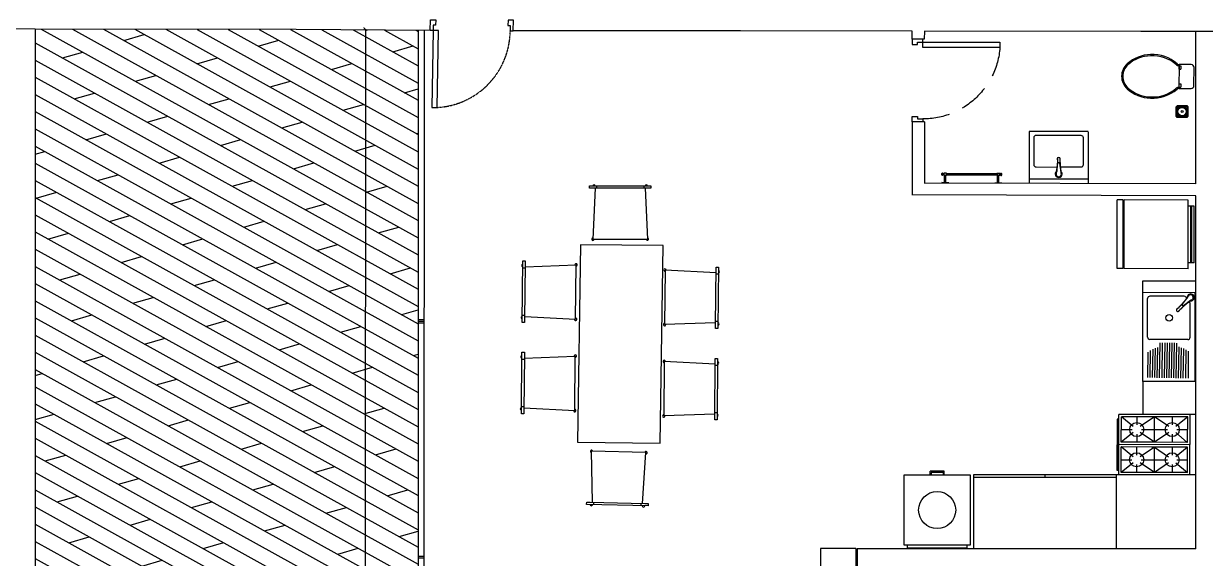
# Model space of a CAD drawing. Header units: millimetres. Extents: x 4804 to 8663, y 84 to 4858.
# Drawn here: x 5573 to 6570, y 1655 to 2107 of the extents above; entities that cross this region are included whole.
import ezdxf

# ---------------------------------------------------------------- set-up
doc = ezdxf.new("R2010")
doc.units = ezdxf.units.MM
doc.linetypes.add('HIDDEN', pattern=[0.375, 0.25, -0.125])
for name, color, linetype in [('A-DOOR-FULL', 3, 'Continuous'), ('A-FLOOR-LEVL', 3, 'Continuous'), ('A-FURN', 9, 'Continuous'), ('A-GLAZ-FULL', 4, 'Continuous'), ('A-WALL-FULL-EXTR', 1, 'Continuous'), ('A-WALL-FULL-INTR', 2, 'Continuous'), ('QUOTE', 5, 'Continuous')]:
    doc.layers.add(name, color=color, linetype=linetype)
doc.styles.get("Standard").update_dxf_attribs({"font": 'Arial.ttf'})
doc.dimstyles.new('ISO-25', dxfattribs={"dimtxt": 2.5, "dimasz": 2.5, "dimexe": 1.25, "dimexo": 0.625, "dimtad": 1, "dimtxsty": 'Standard', "dimcen": 2.5, "dimadec": 0, "dimazin": 0, "dimtfac": 1, "dimtmove": 0, "dimatfit": 3, "dimfxl": 1, "dimarcsym": 0})

# ---------------------------------------------------------------- blocks, each defined once
blk = doc.blocks.new('DOOR-65')
for points in [[(-0.07, 0.74), (-0.07, 0.09), (-0.025, 0.09), (-0.025, 0.74), (-0.07, 0.74)], [(-0.675, 0.09), (-0.7, 0.09), (-0.7, 0), (-0.655, 0), (-0.655, 0.045), (-0.675, 0.045), (-0.675, 0.09)], [(-0.025, 0.09), (0, 0.09), (0, 0), (-0.045, 0), (-0.045, 0.045), (-0.025, 0.045), (-0.025, 0.09)]]:
    blk.add_lwpolyline(points)
at = {"linetype": 'HIDDEN'}
blk.add_arc((-0.0221, 0.0889), 0.6529, 94.20758, 179.89952, dxfattribs=at)
blk = doc.blocks.new('_ArchTick')
at = {"color": 0, "linetype": 'ByBlock', "const_width": 0.15}
blk.add_lwpolyline([(-0.5, -0.5), (0.5, 0.5)], dxfattribs=at)
blk = doc.blocks.new('*D19')
at = {"layer": 'Defpoints', "color": 0, "transparency": 16777216}
for p in [(5861.51, 2102.5), (5861.3, 1150.92), (5861.3, 1150.92)]:
    blk.add_point(p, dxfattribs=at)
at = {"layer": 'QUOTE', "color": 0, "lineweight": -2, "transparency": 16777216}
for p, q in [((5860.88, 2102.5), (5860.26, 2102.5)), ((5861.51, 2102.5), (5861.3, 1150.92)), ((5860.67, 1150.92), (5860.05, 1150.92))]:
    blk.add_line(p, q, dxfattribs=at)
at = {"layer": 'QUOTE', "color": 0, "lineweight": -2, "transparency": 16777216, "xscale": 3, "yscale": 3, "zscale": 3}
for p, rotation in [((5861.51, 2102.5), 89.98749708461058), ((5861.3, 1150.92), 269.9874970846106)]:
    blk.add_blockref('_ArchTick', p, dxfattribs=dict(at, rotation=rotation))
at = {"layer": 'QUOTE', "color": 0, "transparency": 16777216, "insert": (5855.67, 1626.71), "char_height": 10, "attachment_point": 5, "rotation": 89.9875}
blk.add_mtext('952', dxfattribs=at)

msp = doc.modelspace()

# ---------------------------------------------------------------- hatches: boundary and pattern name
at = {"layer": 'A-FURN', "ltscale": 0.1}
h = msp.add_hatch(dxfattribs=at)
h.set_pattern_fill('DOLMIT', color=251, scale=2, angle=-29)
h.set_pattern_definition([(331, (4472.456, 3098.333), (6.15708, 11.10767), []), (16, (4472.456, 3098.333), (-9.90117, 34.5295), [17.9605, -35.921])])
h.paths.add_polyline_path([(5906.037, 2101.453), (5803.066, 2102.06), (5582.84, 2102.496), (5582.916, 1022.635), (5587.057, 1025.712), (5586.058, 1037.308), (5593.537, 1048.179), (5602.306, 1044.772), (5603.136, 1037.53), (5607.663, 1036.958), (5611.405, 1040.212), (5613.499, 1044.865), (5619.138, 1043.677), (5631.202, 1037.474), (5632.144, 1041.796), (5629.135, 1046.855), (5622.505, 1051.498), (5624.72, 1058.99), (5631.092, 1066.115), (5641.5, 1070.035), (5647.429, 1066.748), (5649.652, 1065.516), (5648.71, 1061.194), (5653.156, 1058.729), (5656.898, 1061.983), (5656.934, 1067.292), (5660.507, 1075.485), (5658.774, 1079.351), (5665.976, 1079.235), (5672.441, 1075.167), (5671.579, 1072.738), (5669.445, 1067.139), (5675.499, 1062.33), (5679.736, 1063.857), (5681.665, 1069.085), (5681.991, 1072.295), (5687.96, 1069.955), (5691.791, 1066.379), (5696.938, 1062.556), (5699.158, 1065.686), (5696.56, 1071.486), (5697.252, 1078.853), (5708.984, 1074.215), (5706.851, 1068.203), (5708.708, 1062.814), (5716.24, 1061.546), (5717.968, 1062.041), (5718.004, 1067.35), (5720.388, 1069.903), (5727.014, 1069.622), (5731.791, 1066.005), (5729.942, 1062.67), (5729.946, 1058.308), (5737.277, 1052.307), (5741.76, 1055.15), (5738.586, 1060.785), (5742.859, 1067.62), (5750.846, 1063.677), (5751.717, 1057.382), (5749.622, 1052.73), (5750.493, 1046.434), (5756.667, 1044.465), (5759.257, 1047.389), (5764.646, 1049.246), (5770.076, 1052.049), (5775.183, 1047.281), (5782.514, 1041.28), (5782.929, 1037.659), (5778.281, 1035.391), (5772.231, 1035.838), (5767.623, 1034.517), (5762.279, 1029.244), (5758.251, 1023.726), (5764.055, 1021.962), (5769.859, 1020.198), (5775.538, 1019.956), (5780.267, 1024.117), (5782.937, 1028.934), (5788.616, 1028.693), (5789.692, 1022.768), (5788.669, 1016.553), (5784.061, 1015.232), (5786.905, 1010.749), (5791.928, 1008.449), (5796.906, 1009.565), (5801.72, 1011.257), (5805.385, 1008.256), (5803.125, 1004.18), (5800.125, 1000.515), (5794.039, 995.653), (5795.155, 990.675), (5803.303, 990.518), (5808.112, 996.572), (5814.081, 994.232), (5811.866, 986.74), (5808.991, 981.552), (5803.271, 980.847), (5801.012, 976.771), (5804.512, 974.347), (5809.33, 971.676), (5813.075, 970.569), (5813.7, 962.956), (5805.842, 961.015), (5800.038, 962.779), (5797.734, 962.118), (5798.729, 954.3), (5806.591, 951.88), (5811.288, 946.37), (5812.033, 941.597), (5806.604, 938.794), (5807.224, 935.543), (5808.876, 929.784), (5812.01, 923.202), (5806.911, 919.247), (5806.028, 917.886), (5808.775, 914.86), (5809.115, 911.06), (5810.972, 905.671), (5810.655, 900.803), (5817.715, 888.069), (5814.759, 880.988), (5797.253, 883.633), (5792.124, 883.212), (5792.427, 879.433), (5797.515, 872.401), (5798.366, 872.172), (5793.23, 869.852), (5789.967, 866.267), (5785.972, 868.364), (5786.96, 864.918), (6275.499, 864.952), (6275.479, 1140.946), (5915.827, 1140.92), (5905.827, 1140.919), (5905.826, 1150.919)])

# ---------------------------------------------------------------- linework, layer by layer
at = {"layer": 'A-DOOR-FULL'}
for points in [[(5918.737, 2101.344), (5916.238, 2101.392), (5916.411, 2110.391), (5920.911, 2110.304), (5920.824, 2105.805), (5918.824, 2105.843), (5918.737, 2101.344)], [(5983.729, 2101.112), (5986.228, 2101.063), (5986.402, 2110.062), (5981.903, 2110.149), (5981.816, 2105.649), (5983.815, 2105.611), (5983.729, 2101.112)], [(5921.982, 2036.269), (5923.236, 2101.257), (5918.737, 2101.344), (5917.483, 2036.356), (5921.982, 2036.269)]]:
    msp.add_lwpolyline(points, dxfattribs=at)
at = {"layer": 'A-DOOR-FULL', "linetype": 'HIDDEN'}
msp.add_arc((5918.457, 2101.446), 65.272, 273.095228, 359.706284, dxfattribs=at)
at = {"layer": 'A-FLOOR-LEVL', "ltscale": 0.1}
msp.add_lwpolyline([(5582.84, 2102.496), (5582.916, 1022.635)], dxfattribs=at)
at = {"layer": 'A-FURN'}
for p, q in [((6548.188, 2072.502), (6548.102, 2052.37)), ((6548.184, 2071.502), (6548.171, 2068.502)), ((6548.171, 2068.502), (6549.671, 2068.495)), ((6548.184, 2071.502), (6549.684, 2071.495)), ((6558.524, 2072.457), (6548.188, 2072.502)), ((6549.684, 2071.495), (6549.671, 2068.495)), ((6548.119, 2056.37), (6549.619, 2056.364)), ((6549.619, 2056.364), (6549.606, 2053.364)), ((6548.102, 2052.37), (6558.437, 2052.326)), ((6548.106, 2053.37), (6549.606, 2053.364)), ((6545.746, 2028.83), (6545.78, 2036.83)), ((6545.78, 2036.83), (6546.784, 2037.826)), ((6546.247, 2029.035), (6546.279, 2036.621)), ((6546.279, 2036.621), (6546.989, 2037.325)), ((6546.784, 2037.826), (6554.784, 2037.792)), ((6546.989, 2037.325), (6554.575, 2037.293)), ((6547.248, 2029.445), (6547.277, 2036.203)), ((6547.277, 2036.203), (6547.399, 2036.323)), ((6547.399, 2036.323), (6554.157, 2036.295)), ((6554.157, 2036.295), (6554.277, 2036.173)), ((6554.277, 2036.173), (6554.248, 2029.415)), ((6554.575, 2037.293), (6555.279, 2036.583)), ((6554.784, 2037.792), (6555.78, 2036.788)), ((6555.279, 2036.583), (6555.247, 2028.997)), ((6555.78, 2036.788), (6555.746, 2028.788)), ((6546.741, 2027.826), (6545.746, 2028.83)), ((6546.951, 2028.325), (6546.247, 2029.035)), ((6554.741, 2027.792), (6546.741, 2027.826)), ((6554.536, 2028.293), (6546.951, 2028.325)), ((6547.369, 2029.324), (6547.248, 2029.445)), ((6554.127, 2029.295), (6547.369, 2029.324)), ((6554.248, 2029.415), (6554.127, 2029.295)), ((6555.247, 2028.997), (6554.536, 2028.293)), ((6555.746, 2028.788), (6554.741, 2027.792)), ((6471.589, 2015.823), (6421.591, 2015.963)), ((6421.661, 2015.963), (6421.661, 1971.926)), ((6471.698, 1971.926), (6471.698, 2015.803)), ((6425.56, 2010.691), (6425.56, 1987.903)), ((6465.52, 2012.597), (6427.533, 2012.704)), ((6467.493, 1988.144), (6467.493, 2010.556)), ((6427.564, 1986.014), (6445.258, 1985.964)), ((6448.014, 1986.025), (6465.564, 1985.976)), ((6347.918, 1980.426), (6347.917, 1979.243)), ((6347.917, 1979.243), (6348.086, 1979.243)), ((6348.087, 1980.426), (6347.918, 1980.426)), ((6348.086, 1979.243), (6348.087, 1980.426)), ((6348.762, 1979.242), (6348.763, 1980.425)), ((6348.762, 1979.242), (6348.931, 1979.242)), ((6348.932, 1980.425), (6348.763, 1980.425)), ((6348.931, 1979.242), (6348.932, 1980.425)), ((6349.438, 1979.241), (6349.439, 1980.424)), ((6349.438, 1979.241), (6349.86, 1979.24)), ((6349.862, 1980.423), (6349.439, 1980.424)), ((6349.86, 1979.24), (6349.862, 1980.423)), ((6349.86, 1979.24), (6349.86, 1978.991)), ((6349.86, 1978.991), (6351.887, 1978.989)), ((6351.89, 1980.67), (6349.862, 1980.673)), ((6349.862, 1980.673), (6349.862, 1980.423)), ((6350.274, 1972.73), (6350.282, 1978.991)), ((6351.457, 1972.729), (6351.465, 1978.989)), ((6351.887, 1978.989), (6351.888, 1979.238)), ((6351.889, 1980.421), (6351.888, 1979.238)), ((6351.888, 1979.238), (6352.057, 1979.238)), ((6351.889, 1980.421), (6351.89, 1980.67)), ((6352.058, 1980.42), (6351.889, 1980.421)), ((6352.057, 1979.322), (6352.058, 1980.336)), ((6352.057, 1979.238), (6352.057, 1979.322)), ((6352.057, 1979.322), (6394.47, 1979.266)), ((6352.058, 1980.336), (6352.058, 1980.42)), ((6394.471, 1980.28), (6352.058, 1980.336)), ((6394.47, 1979.266), (6394.469, 1979.181)), ((6394.469, 1979.181), (6394.638, 1979.181)), ((6394.47, 1979.266), (6394.471, 1980.28)), ((6394.64, 1980.364), (6394.471, 1980.364)), ((6394.471, 1980.364), (6394.471, 1980.28)), ((6394.64, 1980.364), (6394.638, 1979.181)), ((6394.638, 1979.181), (6394.638, 1978.932)), ((6394.638, 1978.932), (6396.666, 1978.929)), ((6396.668, 1980.61), (6394.64, 1980.613)), ((6394.64, 1980.613), (6394.64, 1980.364)), ((6395.052, 1972.671), (6395.06, 1978.931)), ((6396.235, 1972.669), (6396.243, 1978.93)), ((6396.666, 1979.178), (6396.668, 1980.361)), ((6396.666, 1978.929), (6396.666, 1979.178)), ((6396.666, 1979.178), (6397.089, 1979.178)), ((6396.668, 1980.361), (6396.668, 1980.61)), ((6397.09, 1980.361), (6396.668, 1980.361)), ((6397.089, 1979.178), (6397.09, 1980.361)), ((6397.595, 1979.177), (6397.597, 1980.36)), ((6397.595, 1979.177), (6397.764, 1979.177)), ((6397.766, 1980.36), (6397.597, 1980.36)), ((6397.764, 1979.177), (6397.766, 1980.36)), ((6398.44, 1979.176), (6398.442, 1980.359)), ((6398.44, 1979.176), (6398.609, 1979.176)), ((6398.611, 1980.359), (6398.442, 1980.359)), ((6398.609, 1979.176), (6398.611, 1980.359)), ((6471.694, 1975.643), (6421.657, 1975.783)), ((6050.532, 1969.953), (6102.532, 1970.01)), ((6050.534, 1967.953), (6050.532, 1969.953)), ((6053.534, 1967.956), (6050.534, 1967.953)), ((6099.534, 1968.007), (6053.534, 1967.956)), ((6055.534, 1967.958), (6053.582, 1924.956)), ((6056.532, 1969.959), (6056.534, 1967.959)), ((6096.532, 1970.004), (6096.534, 1968.004)), ((6097.534, 1968.005), (6099.582, 1925.007)), ((6102.534, 1968.01), (6099.534, 1968.007)), ((6353.822, 1972.725), (6347.908, 1972.733)), ((6392.687, 1972.674), (6398.601, 1972.666)), ((6053.582, 1924.956), (6099.582, 1925.007)), ((5993.907, 1854.719), (5994.367, 1906.717)), ((5994.367, 1906.717), (5996.367, 1906.699)), ((5996.367, 1906.699), (5996.341, 1903.7)), ((5994.314, 1900.717), (5996.314, 1900.7)), ((5996.341, 1903.7), (5995.933, 1857.701)), ((5996.323, 1901.7), (6039.339, 1903.319)), ((6038.932, 1857.321), (6039.339, 1903.319)), ((6114.467, 1898.812), (6114.059, 1852.814)), ((6157.447, 1896.432), (6114.467, 1898.812)), ((6157.058, 1852.433), (6157.491, 1901.431)), ((6159.438, 1895.414), (6157.438, 1895.432)), ((6157.491, 1901.431), (6159.491, 1901.414)), ((6159.491, 1901.414), (6159.031, 1849.416)), ((6517.524, 1879.791), (6517.524, 1889.788)), ((6561.412, 1879.678), (6517.524, 1879.802)), ((6552.672, 1876.722), (6523.64, 1876.804)), ((6554.78, 1875.376), (6554.066, 1876.106)), ((6554.78, 1875.376), (6554.961, 1875.135)), ((6561.412, 1879.669), (6561.412, 1804.669)), ((6521.604, 1842.304), (6521.604, 1874.832)), ((6548.395, 1867.833), (6547.348, 1866.802)), ((6549.935, 1866.267), (6548.889, 1865.237)), ((6557.01, 1872.404), (6557.129, 1872.245)), ((6557.598, 1842.183), (6557.598, 1870.687)), ((5993.96, 1860.719), (5995.96, 1860.701)), ((5995.933, 1857.701), (5995.907, 1854.702)), ((5995.951, 1859.701), (6038.932, 1857.321)), ((6159.084, 1855.416), (6157.084, 1855.433)), ((5995.907, 1854.702), (5993.907, 1854.719)), ((6157.075, 1854.433), (6114.059, 1852.814)), ((6555.566, 1840.235), (6523.567, 1840.325)), ((6531.843, 1807.94), (6532.376, 1837.507)), ((6533.843, 1807.904), (6534.376, 1837.471)), ((6535.843, 1807.868), (6536.376, 1837.435)), ((6537.842, 1807.832), (6538.375, 1837.399)), ((6539.842, 1807.796), (6540.375, 1837.363)), ((6541.842, 1807.76), (6542.375, 1837.327)), ((6543.841, 1807.723), (6544.374, 1837.291)), ((6545.841, 1807.687), (6546.374, 1837.255)), ((5993.224, 1777.564), (5993.684, 1829.562)), ((5993.684, 1829.562), (5995.684, 1829.544)), ((5995.658, 1826.544), (5995.25, 1780.546)), ((5995.64, 1824.544), (6038.656, 1826.163)), ((5995.684, 1829.544), (5995.658, 1826.544)), ((6038.249, 1780.165), (6038.656, 1826.163)), ((6521.845, 1808.12), (6522.231, 1829.521)), ((6523.844, 1808.084), (6524.255, 1830.832)), ((6525.844, 1808.048), (6526.275, 1831.93)), ((6527.844, 1808.012), (6528.292, 1832.841)), ((6529.843, 1807.976), (6530.305, 1833.583)), ((6547.841, 1807.651), (6548.315, 1833.942)), ((6549.84, 1807.615), (6550.303, 1833.3)), ((6551.84, 1807.579), (6552.289, 1832.504)), ((6553.84, 1807.543), (6554.272, 1831.54)), ((6556.252, 1807.503), (6556.252, 1830.392)), ((5993.631, 1823.562), (5995.631, 1823.544)), ((6113.784, 1821.657), (6113.376, 1775.658)), ((6156.764, 1819.276), (6113.784, 1821.657)), ((6156.375, 1775.278), (6156.782, 1821.276)), ((6158.755, 1818.258), (6156.755, 1818.276)), ((6156.782, 1821.276), (6156.808, 1824.276)), ((6156.808, 1824.276), (6158.808, 1824.258)), ((6158.808, 1824.258), (6158.348, 1772.26)), ((6561.412, 1804.687), (6517.523, 1804.81)), ((5995.224, 1777.546), (5993.224, 1777.564)), ((5993.277, 1783.563), (5995.277, 1783.546)), ((5995.25, 1780.546), (5995.224, 1777.546)), ((5995.268, 1782.546), (6038.249, 1780.165)), ((6156.392, 1777.278), (6113.376, 1775.658)), ((6158.401, 1778.26), (6156.401, 1778.278)), ((6156.348, 1772.278), (6156.375, 1775.278)), ((6158.348, 1772.26), (6156.348, 1772.278)), ((6098.336, 1744.636), (6052.35, 1745.772)), ((6053.287, 1702.736), (6052.35, 1745.772)), ((6095.274, 1701.698), (6098.336, 1744.636)), ((6316.327, 1666.37), (6316.327, 1725.97)), ((6316.327, 1725.97), (6371.827, 1725.97)), ((6350.077, 1728.97), (6338.077, 1728.97)), ((6338.077, 1725.97), (6338.077, 1728.97)), ((6349.077, 1727.97), (6339.077, 1727.97)), ((6339.077, 1727.97), (6339.077, 1725.97)), ((6349.077, 1727.97), (6349.077, 1725.97)), ((6350.077, 1725.97), (6350.077, 1728.97)), ((6371.827, 1725.97), (6371.827, 1666.37)), ((6495.115, 1725.97), (6374.827, 1725.97)), ((6374.827, 1725.97), (6374.827, 1663.669)), ((6495.115, 1725.97), (6495.115, 1663.669)), ((6048.239, 1700.86), (6048.288, 1702.86)), ((6100.223, 1699.575), (6048.239, 1700.86)), ((6048.288, 1702.86), (6051.287, 1702.786)), ((6051.287, 1702.786), (6097.273, 1701.649)), ((6054.237, 1700.712), (6054.286, 1702.711)), ((6094.225, 1699.724), (6094.274, 1701.723)), ((6097.273, 1701.649), (6100.272, 1701.575)), ((6100.272, 1701.575), (6100.223, 1699.575)), ((6371.827, 1666.37), (6316.327, 1666.37)), ((6318.827, 1666.37), (6318.827, 1663.87)), ((6369.327, 1663.87), (6369.327, 1666.37)), ((6275.527, 1663.676), (6245.527, 1663.676)), ((6245.527, 1663.676), (6245.527, 1526.304)), ((6275.527, 1663.676), (6275.397, 1536.245)), ((6369.327, 1663.87), (6318.827, 1663.87))]:
    msp.add_line(p, q, dxfattribs=at)
at = {"layer": 'A-FURN', "ltscale": 0.1}
for p, q in [((6560.816, 2054.684), (6560.882, 2070.079)), ((6102.532, 1970.01), (6102.534, 1968.01)), ((6347.908, 1972.733), (6347.908, 1972.226)), ((6353.822, 1972.725), (6353.822, 1972.219)), ((6392.687, 1972.674), (6392.686, 1972.167)), ((6398.601, 1972.666), (6398.6, 1972.161)), ((6561.035, 1904.918), (6561.035, 1952.918)), ((6517.524, 1889.799), (6562.4, 1889.673)), ((6157.031, 1849.434), (6157.058, 1852.433)), ((6159.031, 1849.416), (6157.031, 1849.434)), ((6517.525, 1804.791), (6517.525, 1776.925)), ((6562.398, 1725.809), (6562.52, 1776.809)), ((6434.967, 1725.97), (6434.955, 1724.039)), ((6374.806, 1724.039), (6495.11, 1724.039))]:
    msp.add_line(p, q, dxfattribs=at)
at = {"layer": 'A-FURN', "ltscale": 0.001}
for p, q in [((6495.94, 1900.205), (6495.941, 1958.205)), ((6500.952, 1958.205), (6495.952, 1958.219)), ((6500.94, 1900.19), (6500.941, 1958.19)), ((6501.971, 1957.306), (6500.971, 1957.285)), ((6501.942, 1900.187), (6501.942, 1958.201)), ((6555.943, 1958.049), (6501.954, 1958.201)), ((6555.931, 1900.022), (6555.931, 1958.022)), ((6561.044, 1952.91), (6555.942, 1952.924)), ((6558.035, 1904.928), (6558.035, 1952.918)), ((6559.035, 1904.925), (6559.035, 1952.914)), ((6042.922, 1920.206), (6040.414, 1753.366)), ((6112.919, 1919.586), (6042.922, 1920.206)), ((6110.411, 1752.746), (6112.919, 1919.586)), ((6500.952, 1900.191), (6495.952, 1900.205)), ((6501.971, 1901.082), (6500.971, 1901.102)), ((6555.942, 1900.049), (6501.942, 1900.201)), ((6561.035, 1904.92), (6555.932, 1904.935)), ((6517.523, 1804.791), (6517.523, 1879.791)), ((6497.398, 1725.965), (6497.52, 1776.964)), ((6497.398, 1725.965), (6497.52, 1776.964)), ((6562.52, 1776.809), (6497.52, 1776.991)), ((6557.398, 1725.821), (6557.52, 1776.821)), ((6499.464, 1753.46), (6499.516, 1774.96)), ((6509.496, 1766.736), (6499.516, 1774.96)), ((6527.515, 1774.893), (6499.516, 1774.96)), ((6512.515, 1774.928), (6512.499, 1768.116)), ((6527.515, 1774.893), (6515.496, 1766.721)), ((6527.464, 1753.393), (6527.515, 1774.893)), ((6555.515, 1774.826), (6527.515, 1774.893)), ((6539.496, 1766.664), (6527.515, 1774.893)), ((6542.515, 1774.857), (6542.499, 1768.044)), ((6555.515, 1774.826), (6545.496, 1766.65)), ((6555.464, 1753.326), (6555.515, 1774.826)), ((6509.483, 1761.636), (6499.464, 1753.46)), ((6499.49, 1764.21), (6508.552, 1764.188)), ((6512.48, 1760.241), (6512.464, 1753.429)), ((6527.464, 1753.393), (6515.484, 1761.621)), ((6516.427, 1764.169), (6527.49, 1764.143)), ((6539.483, 1761.564), (6527.464, 1753.393)), ((6527.49, 1764.143), (6538.552, 1764.116)), ((6542.48, 1760.169), (6542.464, 1753.357)), ((6555.111, 1753.326), (6545.484, 1761.549)), ((6546.427, 1764.097), (6555.49, 1764.076)), ((6040.414, 1753.366), (6110.411, 1752.746)), ((6557.459, 1751.321), (6497.459, 1751.464)), ((6499.403, 1727.96), (6499.455, 1749.46)), ((6509.435, 1741.236), (6499.455, 1749.46)), ((6525.454, 1749.397), (6499.455, 1749.46)), ((6527.464, 1753.393), (6499.464, 1753.46)), ((6512.454, 1749.429), (6512.438, 1742.616)), ((6527.454, 1749.393), (6515.435, 1741.222)), ((6555.454, 1749.326), (6525.101, 1749.398)), ((6527.403, 1727.893), (6527.454, 1749.393)), ((6527.454, 1749.393), (6539.435, 1741.164)), ((6555.464, 1753.326), (6527.464, 1753.393)), ((6542.454, 1749.357), (6542.438, 1742.544)), ((6555.454, 1749.326), (6545.435, 1741.15)), ((6555.403, 1727.826), (6555.454, 1749.326)), ((6509.422, 1736.136), (6499.403, 1727.96)), ((6499.429, 1738.71), (6508.491, 1738.688)), ((6527.403, 1727.893), (6515.423, 1736.121)), ((6516.366, 1738.669), (6527.429, 1738.643)), ((6539.422, 1736.064), (6527.403, 1727.893)), ((6527.429, 1738.643), (6538.491, 1738.616)), ((6545.423, 1736.049), (6555.403, 1727.826)), ((6546.366, 1738.597), (6555.429, 1738.576)), ((6562.398, 1725.809), (6495.115, 1725.97)), ((6527.403, 1727.893), (6499.403, 1727.96)), ((6512.419, 1734.741), (6512.403, 1727.929)), ((6555.403, 1727.826), (6527.403, 1727.893)), ((6542.419, 1734.669), (6542.403, 1727.857))]:
    msp.add_line(p, q, dxfattribs=at)
at = {"layer": 'A-FURN', "ltscale": 4}
for p, q in [((6550.946, 1869.73), (6555.622, 1875.862)), ((6554.837, 1875.011), (6554.885, 1875.06)), ((6554.885, 1875.06), (6554.933, 1875.108)), ((6554.933, 1875.108), (6554.982, 1875.156)), ((6554.982, 1875.156), (6555.031, 1875.203)), ((6555.031, 1875.203), (6555.08, 1875.251)), ((6555.08, 1875.251), (6555.129, 1875.299)), ((6555.129, 1875.299), (6555.177, 1875.346)), ((6555.177, 1875.346), (6555.226, 1875.395)), ((6555.226, 1875.395), (6555.274, 1875.443)), ((6555.274, 1875.443), (6555.321, 1875.492)), ((6555.321, 1875.492), (6555.368, 1875.542)), ((6555.368, 1875.542), (6555.413, 1875.593)), ((6555.413, 1875.593), (6555.458, 1875.644)), ((6555.458, 1875.644), (6555.501, 1875.697)), ((6555.501, 1875.697), (6555.543, 1875.75)), ((6555.543, 1875.75), (6555.584, 1875.805)), ((6555.584, 1875.805), (6555.622, 1875.862)), ((6555.622, 1875.862), (6555.659, 1875.92)), ((6555.659, 1875.92), (6555.674, 1875.944)), ((6555.674, 1875.944), (6555.689, 1875.97)), ((6555.689, 1875.97), (6555.702, 1875.995)), ((6555.702, 1875.995), (6555.716, 1876.021)), ((6555.716, 1876.021), (6555.729, 1876.048)), ((6555.729, 1876.048), (6555.742, 1876.075)), ((6555.742, 1876.075), (6555.754, 1876.102)), ((6555.754, 1876.102), (6555.766, 1876.129)), ((6555.766, 1876.129), (6555.778, 1876.156)), ((6555.778, 1876.156), (6555.79, 1876.183)), ((6555.79, 1876.183), (6555.802, 1876.211)), ((6555.802, 1876.211), (6555.813, 1876.239)), ((6555.813, 1876.239), (6555.825, 1876.266)), ((6555.825, 1876.266), (6555.836, 1876.294)), ((6555.836, 1876.294), (6555.848, 1876.321)), ((6555.848, 1876.321), (6555.859, 1876.348)), ((6555.859, 1876.348), (6555.87, 1876.376)), ((6555.87, 1876.376), (6555.882, 1876.403)), ((6555.882, 1876.403), (6555.894, 1876.429)), ((6555.894, 1876.429), (6555.906, 1876.456)), ((6546.821, 1866.057), (6546.838, 1866.084)), ((6546.838, 1866.084), (6546.854, 1866.112)), ((6546.854, 1866.112), (6546.871, 1866.139)), ((6546.871, 1866.139), (6546.888, 1866.167)), ((6546.888, 1866.167), (6546.904, 1866.195)), ((6546.904, 1866.195), (6546.921, 1866.223)), ((6546.921, 1866.223), (6546.937, 1866.251)), ((6546.937, 1866.251), (6546.954, 1866.279)), ((6546.954, 1866.279), (6546.97, 1866.307)), ((6546.97, 1866.307), (6546.987, 1866.335)), ((6546.987, 1866.335), (6547.004, 1866.363)), ((6547.004, 1866.363), (6547.021, 1866.391)), ((6547.021, 1866.391), (6547.038, 1866.418)), ((6547.038, 1866.418), (6547.056, 1866.445)), ((6547.056, 1866.445), (6547.074, 1866.472)), ((6547.074, 1866.472), (6547.092, 1866.499)), ((6547.092, 1866.499), (6547.11, 1866.526)), ((6547.11, 1866.526), (6547.129, 1866.551)), ((6547.129, 1866.551), (6547.149, 1866.577)), ((6547.149, 1866.577), (6547.168, 1866.602)), ((6547.168, 1866.602), (6547.202, 1866.642)), ((6547.202, 1866.642), (6547.237, 1866.683)), ((6547.237, 1866.683), (6547.273, 1866.722)), ((6547.273, 1866.722), (6547.31, 1866.762)), ((6547.31, 1866.762), (6547.348, 1866.802)), ((6548.395, 1867.833), (6548.433, 1867.872)), ((6548.433, 1867.872), (6548.473, 1867.911)), ((6548.473, 1867.911), (6548.513, 1867.95)), ((6548.513, 1867.95), (6548.553, 1867.989)), ((6548.553, 1867.989), (6548.594, 1868.027)), ((6548.594, 1868.027), (6548.634, 1868.065)), ((6548.634, 1868.065), (6548.675, 1868.103)), ((6548.675, 1868.103), (6548.716, 1868.141)), ((6548.687, 1865.06), (6548.728, 1865.093)), ((6548.716, 1868.141), (6548.757, 1868.178)), ((6548.728, 1865.093), (6548.768, 1865.128)), ((6548.757, 1868.178), (6548.798, 1868.216)), ((6548.768, 1865.128), (6548.809, 1865.163)), ((6548.798, 1868.216), (6548.838, 1868.253)), ((6548.809, 1865.163), (6548.849, 1865.2)), ((6548.838, 1868.253), (6548.878, 1868.291)), ((6548.849, 1865.2), (6548.889, 1865.237)), ((6548.878, 1868.291), (6548.917, 1868.328)), ((6548.917, 1868.328), (6548.955, 1868.365)), ((6548.955, 1868.365), (6548.993, 1868.402)), ((6548.993, 1868.402), (6549.064, 1868.472)), ((6549.064, 1868.472), (6549.134, 1868.543)), ((6549.134, 1868.543), (6549.205, 1868.614)), ((6549.205, 1868.614), (6549.275, 1868.684)), ((6549.275, 1868.684), (6549.346, 1868.755)), ((6549.346, 1868.755), (6549.416, 1868.826)), ((6549.416, 1868.826), (6549.486, 1868.897)), ((6549.486, 1868.897), (6549.557, 1868.968)), ((6549.557, 1868.968), (6549.627, 1869.039)), ((6549.627, 1869.039), (6549.697, 1869.11)), ((6549.697, 1869.11), (6549.767, 1869.182)), ((6549.767, 1869.182), (6549.837, 1869.253)), ((6549.837, 1869.253), (6549.906, 1869.325)), ((6549.906, 1869.325), (6549.976, 1869.396)), ((6549.935, 1866.267), (6549.975, 1866.305)), ((6549.975, 1866.305), (6550.014, 1866.344)), ((6549.976, 1869.396), (6550.046, 1869.468)), ((6550.014, 1866.344), (6550.054, 1866.383)), ((6550.046, 1869.468), (6550.115, 1869.54)), ((6550.054, 1866.383), (6550.093, 1866.423)), ((6550.093, 1866.423), (6550.132, 1866.463)), ((6550.115, 1869.54), (6550.185, 1869.611)), ((6550.132, 1866.463), (6550.171, 1866.503)), ((6550.171, 1866.503), (6550.209, 1866.543)), ((6550.185, 1869.611), (6550.254, 1869.683)), ((6550.209, 1866.543), (6550.248, 1866.583)), ((6550.248, 1866.583), (6550.286, 1866.623)), ((6550.254, 1869.683), (6550.323, 1869.755)), ((6550.286, 1866.623), (6550.324, 1866.663)), ((6550.323, 1869.755), (6550.392, 1869.827)), ((6550.324, 1866.663), (6550.362, 1866.702)), ((6550.362, 1866.702), (6550.401, 1866.741)), ((6550.392, 1869.827), (6550.587, 1870.033)), ((6550.401, 1866.741), (6550.438, 1866.78)), ((6550.438, 1866.78), (6550.476, 1866.818)), ((6550.476, 1866.818), (6550.514, 1866.855)), ((6550.514, 1866.855), (6550.579, 1866.918)), ((6550.579, 1866.918), (6550.644, 1866.981)), ((6550.587, 1870.033), (6550.781, 1870.239)), ((6550.644, 1866.981), (6550.71, 1867.044)), ((6550.71, 1867.044), (6550.775, 1867.106)), ((6550.775, 1867.106), (6550.84, 1867.169)), ((6550.781, 1870.239), (6550.974, 1870.447)), ((6550.84, 1867.169), (6550.906, 1867.232)), ((6550.906, 1867.232), (6550.971, 1867.294)), ((6550.971, 1867.294), (6551.037, 1867.357)), ((6550.974, 1870.447), (6551.165, 1870.657)), ((6551.037, 1867.357), (6551.103, 1867.419)), ((6551.103, 1867.419), (6551.168, 1867.482)), ((6551.165, 1870.657), (6551.355, 1870.867)), ((6551.168, 1867.482), (6551.234, 1867.544)), ((6551.234, 1867.544), (6551.3, 1867.606)), ((6551.3, 1867.606), (6551.366, 1867.669)), ((6551.355, 1870.867), (6551.544, 1871.079)), ((6551.366, 1867.669), (6551.432, 1867.731)), ((6551.432, 1867.731), (6551.498, 1867.793)), ((6551.498, 1867.793), (6551.564, 1867.855)), ((6551.544, 1871.079), (6551.731, 1871.292)), ((6551.564, 1867.855), (6551.63, 1867.917)), ((6551.63, 1867.917), (6551.696, 1867.979)), ((6551.696, 1867.979), (6551.762, 1868.041)), ((6551.731, 1871.292), (6551.918, 1871.505)), ((6551.762, 1868.041), (6551.828, 1868.103)), ((6551.828, 1868.103), (6552.031, 1868.292)), ((6557.973, 1873.278), (6551.873, 1868.787)), ((6551.918, 1871.505), (6552.103, 1871.72)), ((6552.031, 1868.292), (6552.235, 1868.479)), ((6552.103, 1871.72), (6552.288, 1871.935)), ((6552.235, 1868.479), (6552.441, 1868.664)), ((6552.288, 1871.935), (6552.472, 1872.151)), ((6552.441, 1868.664), (6552.648, 1868.847)), ((6552.472, 1872.151), (6552.655, 1872.368)), ((6552.648, 1868.847), (6552.856, 1869.029)), ((6552.655, 1872.368), (6552.837, 1872.586)), ((6552.837, 1872.586), (6553.019, 1872.804)), ((6552.856, 1869.029), (6553.065, 1869.21)), ((6553.019, 1872.804), (6553.2, 1873.022)), ((6553.065, 1869.21), (6553.275, 1869.389)), ((6553.2, 1873.022), (6553.38, 1873.241)), ((6553.275, 1869.389), (6553.487, 1869.567)), ((6553.38, 1873.241), (6553.56, 1873.46)), ((6553.487, 1869.567), (6553.699, 1869.745)), ((6553.56, 1873.46), (6553.74, 1873.679)), ((6553.699, 1869.745), (6553.912, 1869.921)), ((6553.74, 1873.679), (6553.919, 1873.899)), ((6553.912, 1869.921), (6554.125, 1870.097)), ((6553.919, 1873.899), (6554.098, 1874.118)), ((6554.098, 1874.118), (6554.628, 1874.769)), ((6554.125, 1870.097), (6554.339, 1870.272)), ((6554.339, 1870.272), (6554.554, 1870.446)), ((6554.554, 1870.446), (6554.769, 1870.62)), ((6554.628, 1874.769), (6554.744, 1874.912)), ((6554.744, 1874.912), (6554.79, 1874.962)), ((6554.769, 1870.62), (6554.984, 1870.794)), ((6554.79, 1874.962), (6554.837, 1875.011)), ((6554.984, 1870.794), (6555.199, 1870.967)), ((6555.199, 1870.967), (6555.415, 1871.141)), ((6555.415, 1871.141), (6555.63, 1871.314)), ((6555.63, 1871.314), (6555.846, 1871.488)), ((6555.846, 1871.488), (6556.061, 1871.662)), ((6556.061, 1871.662), (6556.113, 1871.704)), ((6556.113, 1871.704), (6556.166, 1871.746)), ((6556.166, 1871.746), (6556.219, 1871.788)), ((6556.219, 1871.788), (6556.273, 1871.829)), ((6556.273, 1871.829), (6556.326, 1871.87)), ((6556.326, 1871.87), (6556.38, 1871.911)), ((6556.38, 1871.911), (6556.433, 1871.952)), ((6556.433, 1871.952), (6556.487, 1871.993)), ((6556.487, 1871.993), (6556.541, 1872.034)), ((6556.541, 1872.034), (6556.595, 1872.074)), ((6556.595, 1872.074), (6556.648, 1872.115)), ((6556.648, 1872.115), (6556.702, 1872.157)), ((6556.702, 1872.157), (6556.755, 1872.198)), ((6556.755, 1872.198), (6556.808, 1872.24)), ((6556.808, 1872.24), (6556.861, 1872.282)), ((6556.861, 1872.282), (6556.913, 1872.324)), ((6556.913, 1872.324), (6556.965, 1872.366)), ((6556.965, 1872.366), (6557.017, 1872.41)), ((6557.017, 1872.41), (6557.068, 1872.453)), ((6557.068, 1872.453), (6557.119, 1872.497)), ((6557.119, 1872.497), (6557.17, 1872.543)), ((6557.17, 1872.543), (6557.22, 1872.589)), ((6557.22, 1872.589), (6557.269, 1872.636)), ((6557.269, 1872.636), (6557.319, 1872.683)), ((6557.319, 1872.683), (6557.367, 1872.731)), ((6557.367, 1872.731), (6557.416, 1872.779)), ((6557.416, 1872.779), (6557.464, 1872.827)), ((6557.464, 1872.827), (6557.513, 1872.875)), ((6557.513, 1872.875), (6557.562, 1872.922)), ((6557.562, 1872.922), (6557.611, 1872.969)), ((6557.611, 1872.969), (6557.66, 1873.016)), ((6557.66, 1873.016), (6557.71, 1873.062)), ((6557.71, 1873.062), (6557.761, 1873.107)), ((6557.761, 1873.107), (6557.812, 1873.152)), ((6557.812, 1873.152), (6557.865, 1873.195)), ((6557.865, 1873.195), (6557.918, 1873.237)), ((6557.918, 1873.237), (6557.973, 1873.278)), ((6548.142, 1864.715), (6548.169, 1864.732)), ((6548.169, 1864.732), (6548.197, 1864.749)), ((6548.197, 1864.749), (6548.224, 1864.765)), ((6548.224, 1864.765), (6548.252, 1864.782)), ((6548.252, 1864.782), (6548.28, 1864.798)), ((6548.28, 1864.798), (6548.307, 1864.815)), ((6548.307, 1864.815), (6548.335, 1864.831)), ((6548.335, 1864.831), (6548.363, 1864.848)), ((6548.363, 1864.848), (6548.391, 1864.864)), ((6548.391, 1864.864), (6548.419, 1864.881)), ((6548.419, 1864.881), (6548.447, 1864.898)), ((6548.447, 1864.898), (6548.475, 1864.914)), ((6548.475, 1864.914), (6548.502, 1864.932)), ((6548.502, 1864.932), (6548.53, 1864.949)), ((6548.53, 1864.949), (6548.557, 1864.967)), ((6548.557, 1864.967), (6548.583, 1864.984)), ((6548.583, 1864.984), (6548.61, 1865.003)), ((6548.61, 1865.003), (6548.636, 1865.021)), ((6548.636, 1865.021), (6548.661, 1865.04)), ((6548.661, 1865.04), (6548.687, 1865.06))]:
    msp.add_line(p, q, dxfattribs=at)
for points in [[(6445.682, 1993.354), (6445.675, 1993.323), (6445.668, 1993.292), (6445.66, 1993.261), (6445.653, 1993.23), (6445.645, 1993.198), (6445.637, 1993.167), (6445.629, 1993.135), (6445.622, 1993.104), (6445.614, 1993.072), (6445.606, 1993.041), (6445.599, 1993.009), (6445.591, 1992.977), (6445.584, 1992.946), (6445.578, 1992.914), (6445.571, 1992.883), (6445.565, 1992.851), (6445.56, 1992.819), (6445.555, 1992.788), (6445.551, 1992.756), (6445.547, 1992.724), (6445.542, 1992.672), (6445.538, 1992.619), (6445.535, 1992.565), (6445.533, 1992.511), (6445.532, 1992.456), (6445.531, 1992.401), (6445.531, 1992.346), (6445.531, 1992.29), (6445.532, 1992.235), (6445.533, 1992.179), (6445.535, 1992.123), (6445.537, 1992.068), (6445.538, 1992.012), (6445.54, 1991.957), (6445.542, 1991.901), (6445.543, 1991.847), (6445.544, 1991.792), (6445.545, 1991.738), (6445.546, 1991.684), (6445.546, 1991.631), (6445.546, 1991.541), (6445.545, 1991.45), (6445.544, 1991.36), (6445.543, 1991.269), (6445.542, 1991.178), (6445.541, 1991.088), (6445.54, 1990.997), (6445.539, 1990.906), (6445.537, 1990.816), (6445.536, 1990.725), (6445.534, 1990.635), (6445.533, 1990.544), (6445.531, 1990.453), (6445.529, 1990.363), (6445.528, 1990.272), (6445.526, 1990.182), (6445.524, 1990.091), (6445.522, 1990), (6445.52, 1989.91), (6445.518, 1989.819), (6445.511, 1989.542), (6445.502, 1989.266), (6445.49, 1988.989), (6445.476, 1988.713), (6445.46, 1988.437), (6445.443, 1988.161), (6445.424, 1987.885), (6445.403, 1987.61), (6445.382, 1987.334), (6445.359, 1987.059), (6445.335, 1986.783), (6445.31, 1986.508), (6445.284, 1986.233), (6445.258, 1985.957), (6445.231, 1985.682), (6445.205, 1985.407), (6445.178, 1985.131), (6445.151, 1984.856), (6445.124, 1984.58), (6445.098, 1984.305), (6445.091, 1984.238), (6445.084, 1984.171), (6445.077, 1984.104), (6445.069, 1984.037), (6445.061, 1983.97), (6445.053, 1983.903), (6445.044, 1983.836), (6445.036, 1983.769), (6445.027, 1983.702), (6445.019, 1983.635), (6445.011, 1983.568), (6445.003, 1983.501), (6444.995, 1983.434), (6444.988, 1983.367), (6444.981, 1983.3), (6444.974, 1983.233), (6444.968, 1983.166), (6444.963, 1983.099), (6444.958, 1983.032), (6444.954, 1982.965), (6444.951, 1982.896), (6444.949, 1982.828), (6444.948, 1982.76), (6444.947, 1982.692), (6444.947, 1982.624), (6444.947, 1982.555), (6444.948, 1982.487), (6444.948, 1982.419), (6444.948, 1982.351), (6444.947, 1982.283), (6444.946, 1982.215), (6444.944, 1982.147), (6444.94, 1982.079), (6444.936, 1982.011), (6444.93, 1981.944), (6444.923, 1981.876), (6444.913, 1981.808), (6445.976, 1989.309, -0.7581403), (6447.298, 1989.311), (6448.404, 1981.679), (6448.42, 1981.612), (6448.427, 1981.584), (6448.435, 1981.556), (6448.444, 1981.528), (6448.453, 1981.5), (6448.463, 1981.473), (6448.473, 1981.445), (6448.483, 1981.417), (6448.494, 1981.389), (6448.505, 1981.362), (6448.517, 1981.334), (6448.528, 1981.306), (6448.54, 1981.279), (6448.552, 1981.251), (6448.563, 1981.224), (6448.575, 1981.197), (6448.587, 1981.169), (6448.598, 1981.142), (6448.609, 1981.115), (6448.62, 1981.088), (6448.63, 1981.061)], [(6447.723, 1992.012, 0.1503111), (6447.948, 1992.75, 1), (6445.325, 1992.745, 0.1450626), (6445.538, 1992.031)], [(6444.955, 1982.424, 0.2437367), (6443.713, 1980.018, 1), (6449.598, 1980.028, 0.244286), (6448.343, 1982.433)], [(6444.671, 1981.044, 0.1216881), (6444.415, 1980.001, 1), (6448.895, 1980.009, 0.123107), (6448.63, 1981.062)], [(6557.504, 1872.876, 0.2437367), (6560.092, 1873.673, 1), (6555.967, 1877.869, 0.244286), (6555.127, 1875.289)], [(6558.689, 1873.639, 0.1216881), (6559.613, 1874.187, 1), (6556.472, 1877.381, 0.123107), (6555.905, 1876.454)], [(6547.025, 1866.472, 0.1503111), (6546.34, 1866.116, 1), (6548.179, 1864.246, 0.1450626), (6548.54, 1864.898)]]:
    msp.add_lwpolyline(points, format="xyb", dxfattribs=at)
for points in [[(6447.565, 1993.358), (6447.573, 1993.327), (6447.581, 1993.295), (6447.588, 1993.264), (6447.597, 1993.233), (6447.605, 1993.202), (6447.613, 1993.17), (6447.622, 1993.139), (6447.63, 1993.107), (6447.639, 1993.076), (6447.647, 1993.044), (6447.655, 1993.013), (6447.663, 1992.981), (6447.671, 1992.949), (6447.678, 1992.918), (6447.685, 1992.886), (6447.691, 1992.855), (6447.697, 1992.823), (6447.702, 1992.791), (6447.707, 1992.76), (6447.711, 1992.728), (6447.716, 1992.676), (6447.721, 1992.623), (6447.724, 1992.569), (6447.727, 1992.515), (6447.728, 1992.46), (6447.729, 1992.405), (6447.729, 1992.35), (6447.729, 1992.294), (6447.728, 1992.239), (6447.727, 1992.183), (6447.726, 1992.127), (6447.725, 1992.071), (6447.723, 1992.015), (6447.721, 1991.96), (6447.72, 1991.905), (6447.718, 1991.85), (6447.717, 1991.795), (6447.716, 1991.741), (6447.716, 1991.688), (6447.716, 1991.635), (6447.717, 1991.535), (6447.718, 1991.435), (6447.719, 1991.336), (6447.72, 1991.236), (6447.721, 1991.136), (6447.723, 1991.036), (6447.724, 1990.936), (6447.726, 1990.836), (6447.727, 1990.736), (6447.729, 1990.637), (6447.731, 1990.537), (6447.733, 1990.437), (6447.736, 1990.337), (6447.738, 1990.237), (6447.74, 1990.137), (6447.743, 1990.037), (6447.746, 1989.938), (6447.749, 1989.838), (6447.752, 1989.738), (6447.755, 1989.638), (6447.765, 1989.355), (6447.777, 1989.072), (6447.791, 1988.789), (6447.806, 1988.506), (6447.824, 1988.223), (6447.843, 1987.94), (6447.864, 1987.657), (6447.886, 1987.374), (6447.909, 1987.091), (6447.934, 1986.809), (6447.959, 1986.526), (6447.986, 1986.244), (6448.014, 1985.961), (6448.042, 1985.679), (6448.072, 1985.397), (6448.102, 1985.115), (6448.132, 1984.833), (6448.163, 1984.551), (6448.195, 1984.27), (6448.226, 1983.988), (6448.32, 1983.154), (6448.341, 1982.971), (6448.344, 1982.903), (6448.346, 1982.835), (6448.348, 1982.767), (6448.348, 1982.699), (6448.349, 1982.631), (6448.348, 1982.562), (6448.348, 1982.494), (6448.348, 1982.426), (6448.348, 1982.357), (6448.348, 1982.289), (6448.349, 1982.221), (6448.351, 1982.153), (6448.354, 1982.085), (6448.359, 1982.017), (6448.364, 1981.949), (6448.371, 1981.881), (6448.38, 1981.814), (6448.391, 1981.746), (6448.404, 1981.679)], [(6444.663, 1981.019), (6444.673, 1981.049), (6444.683, 1981.078), (6444.694, 1981.107), (6444.705, 1981.136), (6444.716, 1981.165), (6444.727, 1981.194), (6444.739, 1981.224), (6444.75, 1981.253), (6444.762, 1981.282), (6444.773, 1981.311), (6444.785, 1981.34), (6444.796, 1981.37), (6444.807, 1981.399), (6444.818, 1981.428), (6444.828, 1981.458), (6444.838, 1981.487), (6444.848, 1981.517), (6444.857, 1981.546), (6444.865, 1981.576), (6444.873, 1981.606), (6444.889, 1981.673), (6444.902, 1981.741), (6444.913, 1981.808)], [(6558.712, 1873.651), (6558.685, 1873.637), (6558.656, 1873.624), (6558.628, 1873.611), (6558.6, 1873.599), (6558.571, 1873.586), (6558.542, 1873.574), (6558.513, 1873.562), (6558.484, 1873.55), (6558.455, 1873.538), (6558.427, 1873.525), (6558.398, 1873.513), (6558.369, 1873.501), (6558.34, 1873.488), (6558.312, 1873.475), (6558.283, 1873.462), (6558.255, 1873.449), (6558.228, 1873.435), (6558.2, 1873.42), (6558.173, 1873.406), (6558.146, 1873.39), (6558.087, 1873.355), (6558.029, 1873.317), (6557.973, 1873.278)]]:
    msp.add_lwpolyline(points, dxfattribs=at)
at = {"layer": 'A-FURN', "ltscale": 0.001}
msp.add_lwpolyline([(6497.057, 1729.863), (6497.16, 1772.992), (6495.877, 1772.995), (6495.774, 1729.866)], close=True, dxfattribs=at)
at = {"layer": 'A-FURN'}
for centre, radius in [((6550.763, 2032.809), 3.5), ((6550.763, 2032.809), 0.8), ((6539.89, 1858.505), 2.837), ((6344.077, 1696.17), 15.623)]:
    msp.add_circle(centre, radius, dxfattribs=at)
at = {"layer": 'A-FURN', "ltscale": 0.001}
for centre in [(6512.49, 1764.179), (6542.49, 1764.107), (6512.429, 1738.679), (6542.429, 1738.607)]:
    msp.add_circle(centre, 5.938, dxfattribs=at)
at = {"layer": 'A-FURN'}
for centre, radius, start, end in [((6524.66, 2050.657), 30.241, 90.839178, 131.928967), ((6524.66, 2050.657), 29.241, 90.839178, 131.928967), ((6526.006, 2049.931), 31.015, 48.336147, 93.306967), ((6526.006, 2049.931), 30.015, 48.336147, 93.306967), ((6513.949, 2062.583), 14.211, 131.928973, 227.579715), ((6513.949, 2062.583), 13.211, 131.928973, 227.579715), ((6548.198, 2074.87), 3.368, 228.336118, 269.754311), ((6548.198, 2074.87), 2.368, 228.336118, 269.754311), ((6558.513, 2070.089), 2.368, 359.75434, 89.75434), ((6558.447, 2054.694), 2.368, 269.754347, 359.754347), ((6524.762, 2074.416), 30.241, 227.579708, 268.669497), ((6524.762, 2074.416), 29.241, 227.579708, 268.669497), ((6526.114, 2075.13), 31.015, 266.201713, 311.172533), ((6526.114, 2075.13), 30.015, 266.201713, 311.172533), ((6548.092, 2050.002), 3.368, 89.754369, 131.172562), ((6548.092, 2050.002), 2.368, 89.754369, 131.172562), ((6427.596, 2010.669), 2.035, 91.762168, 179.383256), ((6465.493, 2010.582), 2, 359.278913, 89.278913), ((6427.561, 1988.014), 2, 180.09435, 270.09435), ((6465.266, 1988.176), 2.227, 277.686864, 359.195243), ((6348.424, 1979.242), 0.338, 179.923986, 359.923986), ((6348.425, 1980.425), 0.338, 359.923986, 179.923986), ((6349.184, 1979.219), 0.254, 4.903092, 174.94488), ((6349.186, 1980.446), 0.254, 184.903092, 354.94488), ((6397.342, 1979.155), 0.254, 4.903092, 174.94488), ((6397.344, 1980.382), 0.254, 184.903092, 354.94488), ((6398.102, 1979.176), 0.338, 179.923986, 359.923986), ((6398.104, 1980.359), 0.338, 359.923986, 179.923986), ((6054.532, 1969.957), 1, 0.063439, 180.063439), ((6098.532, 1970.006), 1, 0.063439, 180.063439), ((6053.582, 1924.956), 1, 88.731219, 0.063439), ((6099.582, 1925.007), 1, 180.063439, 91.395659), ((5994.332, 1902.717), 1, 89.492785, 269.492785), ((6039.339, 1903.319), 1, 269.492785, 180.825005), ((6114.467, 1898.812), 1, 358.160566, 269.492785), ((6159.456, 1897.414), 1, 269.492785, 89.492785), ((6523.604, 1874.792), 2, 88.966955, 178.966955), ((6552.636, 1874.708), 2, 44.361092, 88.966955), ((6553.83, 1870.401), 3.779, 4.337814, 29.214898), ((5993.942, 1858.719), 1, 89.492785, 269.492785), ((6038.932, 1857.321), 1, 178.160566, 89.492785), ((6114.059, 1852.814), 1, 89.492785, 0.825005), ((6159.066, 1853.416), 1, 269.492785, 89.492785), ((6523.604, 1842.304), 2, 178.966955, 268.966955), ((6555.599, 1842.219), 2, 268.966955, 358.966955), ((5993.649, 1825.562), 1, 89.492785, 269.492785), ((6038.656, 1826.163), 1, 269.492785, 180.825005), ((6113.784, 1821.657), 1, 358.160566, 269.492785), ((6158.773, 1820.258), 1, 269.492785, 89.492785), ((5993.259, 1781.563), 1, 89.492785, 269.492785), ((6038.249, 1780.165), 1, 178.160566, 89.492785), ((6113.376, 1775.658), 1, 89.492785, 0.825005), ((6158.383, 1776.26), 1, 269.492785, 89.492785), ((6052.35, 1745.772), 1, 358.584018, 269.916238), ((6098.336, 1744.636), 1, 267.251799, 178.584018), ((6052.238, 1700.761), 1, 178.584018, 358.584018), ((6096.224, 1699.674), 1, 178.584018, 358.584018)]:
    msp.add_arc(centre, radius, start, end, dxfattribs=at)
at = {"layer": 'A-FURN', "ltscale": 4}
msp.add_arc((6551.541, 1869.388), 0.687, 150.175953, 298.844882, dxfattribs=at)
at = {"layer": 'A-GLAZ-FULL', "ltscale": 0.1}
for p, q in [((5906.037, 2101.409), (5905.826, 1150.919)), ((5911.036, 2101.392), (5910.826, 1150.92)), ((5911.022, 1856.92), (5906.022, 1856.919)), ((5911.023, 1855.42), (5906.023, 1855.419)), ((5911.023, 1853.92), (5906.023, 1853.919)), ((5911.037, 1656.863), (5906.037, 1656.863)), ((5911.037, 1655.363), (5906.037, 1655.363))]:
    msp.add_line(p, q, dxfattribs=at)
at = {"layer": 'A-WALL-FULL-EXTR'}
for p, q in [((5582.84, 2102.496), (5386.245, 2102.885)), ((5803.066, 2102.06), (5582.84, 2102.496)), ((5916.238, 2101.392), (5803.066, 2102.06)), ((6178.228, 2101.021), (5986.228, 2101.063)), ((6323.076, 2100.784), (6178.228, 2101.021)), ((6515.857, 2100.468), (6333.257, 2100.767)), ((6757.867, 2100.073), (6515.857, 2100.468))]:
    msp.add_line(p, q, dxfattribs=at)
at = {"layer": 'A-WALL-FULL-EXTR', "ltscale": 0.1}
for p, q in [((6562.398, 1971.635), (6562.398, 2100.392)), ((6562.398, 1663.387), (6562.398, 1961.734)), ((6276.527, 1663.675), (6276.221, 1364.315))]:
    msp.add_line(p, q, dxfattribs=at)
at = {"layer": 'A-WALL-FULL-INTR', "ltscale": 0.1}
for p, q in [((6323.065, 2094.051), (6323.076, 2100.784)), ((6333.257, 2100.767), (6333.24, 2094.033)), ((6322.926, 2024.055), (6322.926, 1962.406)), ((6333.322, 2024.034), (6333.322, 1972.371)), ((6562.398, 1971.728), (6333.195, 1972.371)), ((6562.398, 1961.734), (6322.778, 1962.406)), ((6276.527, 1663.675), (6562.398, 1663.675))]:
    msp.add_line(p, q, dxfattribs=at)
at = {"layer": 'A-WALL-FULL-INTR'}
for p, q in [((6333.24, 2094.033), (6332.065, 2094.037)), ((6333.322, 2024.034), (6331.926, 2024.037))]:
    msp.add_line(p, q, dxfattribs=at)

# ---------------------------------------------------------------- block references
at = {"layer": 'A-DOOR-FULL', "xscale": -100, "yscale": 100, "zscale": 100, "rotation": 269.8865817669075}
msp.add_blockref('DOOR-65', (6323.065, 2094.055), dxfattribs=at)

# ---------------------------------------------------------------- dimensions: what is measured, and where the dimension line sits
at = {"layer": 'QUOTE'}
dim = msp.add_aligned_dim(p1=(5861.507, 2102.496), p2=(5861.299, 1150.916), distance=0, dimstyle='ISO-25', override={"dimtxt": 10, "dimasz": 3, "dimdec": 0, "dimblk1": 'ArchTick', "dimblk2": 'ArchTick', "dimsah": 1}, dxfattribs=at)
dim.commit()
dim.dimension.update_dxf_attribs({"geometry": '*D19', "text_midpoint": (5855.672, 1626.708)})

doc.saveas('drawing.dxf')
